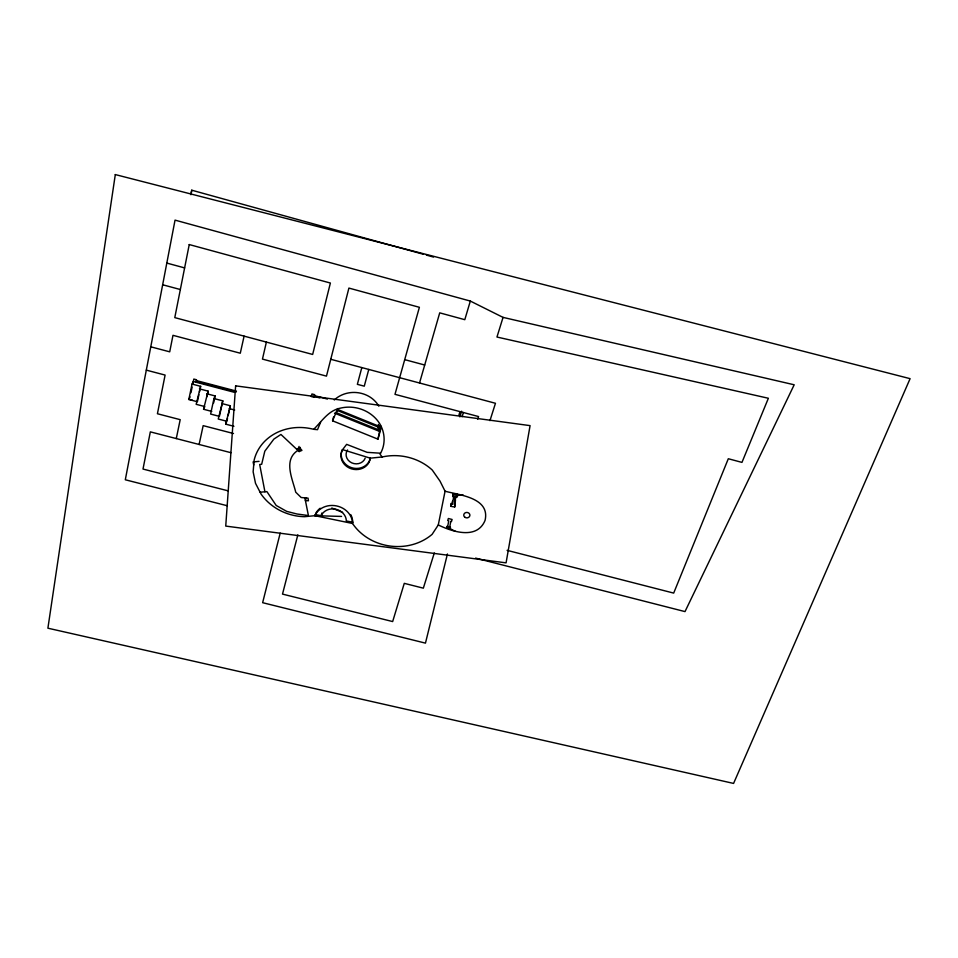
<?xml version="1.0" encoding="UTF-8"?>
<svg xmlns="http://www.w3.org/2000/svg" width="958" height="958" viewBox="0 0 958 958"><rect width="100%" height="100%" fill="white"/><g stroke="black" fill="none" stroke-linecap="round" stroke-linejoin="round"><path stroke-width="1.44" d="M456.032 494.388L455.876 497.082L456.726 497.226L456.882 494.376M451.05 503.453L450.871 506.327L454.703 506.998L454.858 504.124M460.331 412.156L460.163 415.054L459.014 414.754L459.972 411.617M454.703 506.998L455.469 500.172M455.218 504.483L454.367 504.339L454.846 496.196M450.871 506.327L451.386 503.812L452.248 503.968L452.416 501.25M452.248 503.968L453.757 496.711L452.894 496.555L453.062 493.705M453.757 496.711L453.912 494.017M190.989 194.594L191.744 190.199L423.484 254.289M333.54 416.981L332.582 420.825L377.943 439.159L380.805 426.023M449.721 527.056L450.775 521.356L451.457 521.535L452.104 519.476L448.356 518.506L447.709 520.577L448.763 520.841L447.661 526.529M352.748 522.266L352.52 523.475L314.895 515.691L304.536 516.697A49.912 44.188 15.2 0 1 261.067 494.065L255.523 483.347L253.14 471.827L254.109 460.271A49.912 44.188 15.2 0 1 313.697 429.316C321.984 421.245 328.474 410.264 340.82 408.048A33.997 30.656 13 0 1 379.524 423.376C385.32 432.657 385.775 444.787 380.027 454.2L382.182 456.978A51.145 45.349 7.8 0 1 432.262 470.043L440.021 481.144L445.063 491.214L438.285 524.948L432.13 534.336A51.145 45.349 7.8 0 1 352.52 523.475A19.543 17.088 11.6 0 0 336.533 505.92A19.543 17.088 11.6 0 0 314.895 515.691L315.182 514.506L321.181 515.739A13.053 11.424 11.7 0 1 335.647 509.201A13.053 11.424 11.7 0 1 346.317 520.936L352.748 522.266A19.507 17.076 11.6 0 0 352.508 519.631M190.893 194.534L191.744 190.199M176.284 438.572L180.2 419.664L157.423 413.748L165.099 375.069L146.311 370.135M452.894 496.555L453.445 493.885L457.313 494.388L456.726 497.226M454.367 504.339L455.876 497.082M198.869 394.732L197.384 401.737L188.834 399.498L192.043 384.062L193.3 381.512L234.65 392.385M190.965 392.708L192.127 387.104M192.714 384.314L193.815 379.057L196.522 379.763L196.007 382.23M192.043 384.062L200.641 386.325L196.162 404.312L204.796 406.563L203.563 409.27L211.778 411.413M199.456 391.93L200.641 386.325M203.563 409.27L208.102 391.127L199.432 388.852M206.904 396.744L208.102 391.127M199.108 444.476L203.168 425.639L233.501 433.519M213.981 398.552L210.616 414.06L219.394 416.359L222.807 400.863L213.981 398.552L215.143 395.953L206.88 393.786M213.61 402.983L215.143 395.953M222.807 400.863L218.244 419.029L226.878 421.281L227.513 418.454M244.098 336.138L240.29 353.215L172.979 335.324L169.71 351.826L150.777 346.82M233.92 426.286L225.693 424.143L230.351 405.761L221.669 403.486M228.136 415.64L230.351 405.761M266.384 342.09L262.456 359.106L326.474 376.123L348.904 288.083L419.388 307.302L394.983 394.337L478.581 416.562L477.743 419.233M321.181 515.739L321.816 513.057M447.434 553.975L425.46 643.129L262.636 602.69L280.203 533.103M314.044 397.283L314.691 394.684L311.937 393.954L311.29 396.552L313.098 397.031M297.842 534.851L282.502 594.104L392.66 621.562L404.276 583.35L423.34 588.164L434.297 552.958M306.165 497.681L305.41 500.555L308.44 500.783L308.045 498.148L301.159 497.513L295.735 492.196C292.609 479.084 282.933 459.936 297.914 450.392L299.064 446.428M361.813 367.585L357.358 384.338L364.268 386.17L368.77 369.441M377.799 426.885L338.078 410.766L336.054 412.587L378.506 429.795L377.799 426.885L378.482 424.43M378.506 429.795L379.667 425.615M377.943 439.159L381.284 427.16L337.348 409.329M264.935 491.789L259.678 464.474L261.666 464.283L264.803 451.206L273.868 439.099L280.945 434.453L299.159 451.565L300.357 447.422M419.532 382.996L439.722 312.847L464.798 319.685L470.33 301.063L175.039 220.124L125.306 479.778L227.405 505.776M459.876 416.886L461.612 411.21M462.127 416.706L463.397 412.527M470.33 301.063L503.046 317.385L496.962 337.036L768.376 398.265L741.959 462.391L728.308 458.738L673.69 593.098L507.081 550.347M489.957 420.658L495.466 403.282L330.761 359.286M225.693 424.143L226.483 422.239M332.582 420.825L337.719 408.575M320.619 422.239L317.505 429.675L313.697 429.316M188.834 399.498L190.091 396.899M382.182 456.978L370.267 458.164A14.753 13.232 12 0 1 351.466 468.845A14.753 13.232 12 0 1 342.617 449.625L346.64 444.356L367.13 452.344L380.482 453.206M334.282 399.989C347.287 387.81 369.824 390.72 378.889 406.228M296.705 449.266L299.626 447.614L301.95 450.38L299.159 451.565M259.079 461.361L253.116 461.912L253.714 465.013M260.109 492.208L266.911 491.61L276.191 505.465L286.705 511.38L296.932 513.991L308.404 515.548L304.919 498.064M314.895 515.691L341.551 516.422M503.046 317.385L794.194 384.781L685.006 611.599L475.587 558.107M227.92 490.783L143.005 469.061L150.334 431.866L230.998 452.715M342.617 449.625L370.267 458.164M445.063 491.214C459.325 495.094 490.34 497.669 485.071 520.386C477.048 539.989 452.212 531.762 438.285 524.948M196.354 380.566L236.458 391.115M196.174 381.404L236.267 391.954M229.178 408.575L234.686 410.012M189.564 399.438L192.378 400.181M314.452 395.63L327.42 399.055M314.248 396.468L320.008 397.989M162.656 284.766L180.344 289.532M404.719 359.645L424.705 365.01M166.812 263.079L184.631 267.905M426.358 255.091L433.555 257.079M446.739 527.463L450.08 528.457A21.507 18.873 -6.6 0 0 455.11 531.079M334.51 413.149L379.332 431.316M331.791 508.003L342.593 512.374M370.267 458.319A14.729 13.22 12 0 1 351.706 467.72A14.729 13.22 12 0 1 342.269 449.673M365.166 458.211A9.843 8.838 12 0 1 351.694 462.822A9.843 8.838 12 0 1 347.55 449.961M315.769 513.32A19.507 17.076 11.6 0 1 320.164 508.231M350.676 514.554A19.507 17.076 11.6 0 1 352.221 518.338M457.026 495.813A21.507 18.873 -6.6 0 1 462.918 494.699M235.62 385.846L225.741 526.086L506.075 562.861L530.085 425.627L235.62 385.846M115.307 174.572L47.9 628.197L733.577 783.428L910.1 378.661L115.307 174.572M189.241 244.553L174.787 317.625L312.655 354.448L330.378 283.029L189.241 244.553M447.075 526.373L446.632 527.822L449.901 529.044L450.464 527.247L447.075 526.373M464.953 517.296A3.078 2.718 2.4 0 0 469.875 515.548A3.078 2.718 2.4 0 0 465.66 512.626A3.078 2.718 2.4 0 0 464.953 517.296"/></g></svg>
